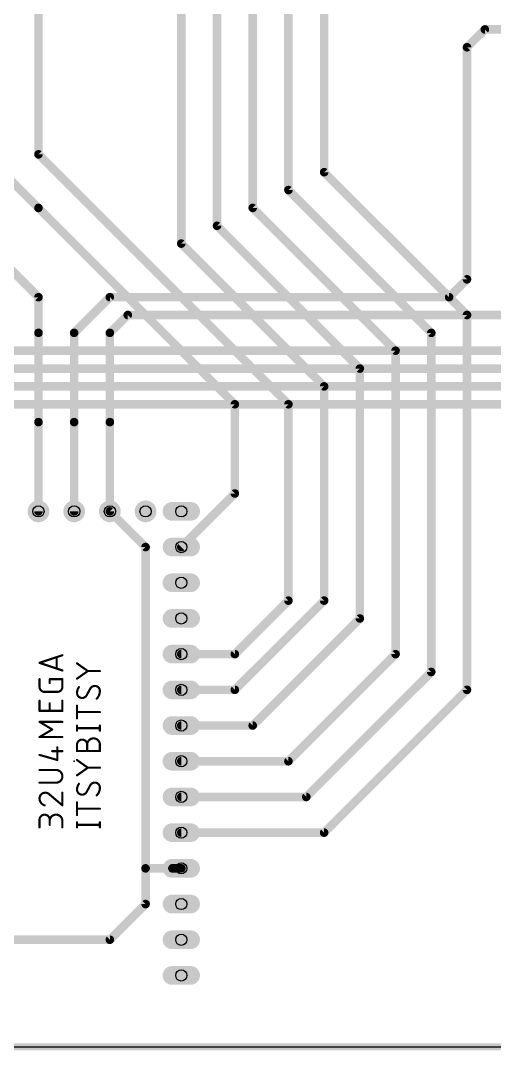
# Model space of a CAD drawing. Extents: x -9 to 239, y 2 to 147.
# Drawn here: x 138.4 to 172.1, y 2.3 to 75.6 of the extents above; entities that cross this region are included whole.
import ezdxf

# ---------------------------------------------------------------- set-up
doc = ezdxf.new("R2010")
doc.units = 0
for name, color, linetype in [('1', 12, 'CONTINUOUS'), ('16', 132, 'CONTINUOUS'), ('17', 110, 'CONTINUOUS'), ('18', 110, 'CONTINUOUS'), ('20', 53, 'CONTINUOUS'), ('23', 53, 'CONTINUOUS'), ('25', 253, 'CONTINUOUS'), ('29', 253, 'CONTINUOUS'), ('30', 253, 'CONTINUOUS'), ('44', 253, 'CONTINUOUS')]:
    doc.layers.add(name, color=color, linetype=linetype)

# ---------------------------------------------------------------- blocks, each defined once
blk = doc.blocks.new('ROUNDP')
at = {"const_width": 0.5}
blk.add_lwpolyline([(0, -0.25, 1), (0, 0.25, 1), (0, -0.25)], format="xyb", dxfattribs=at)
blk = doc.blocks.new('LONGP100')
at = {"const_width": 1}
blk.add_lwpolyline([(-0.5, 0), (0.5, 0)], dxfattribs=at)
at = {"const_width": 0.5}
for points in [[(-0.5, 0.25, 1), (-0.5, -0.25)], [(0.5, -0.25, 1), (0.5, 0.25)]]:
    blk.add_lwpolyline(points, format="xyb", dxfattribs=at)
blk = doc.blocks.new('ROUNDV')
at = {"const_width": 0.5}
blk.add_lwpolyline([(0, -0.25, 1), (0, 0.25, 1), (0, -0.25)], format="xyb", dxfattribs=at)

msp = doc.modelspace()

# ---------------------------------------------------------------- linework, layer by layer
at = {"layer": '1', "const_width": 0.6096}
for points in [[(139.7, 62.23), (115.57, 86.36)], [(170.18, 73.66), (171.45, 74.93)], [(171.45, 74.93), (175.26, 74.93)], [(170.18, 57.15), (170.18, 73.66)], [(139.7, 55.88), (134.62, 60.96)], [(168.91, 55.88), (170.18, 57.15)], [(139.7, 53.34), (139.7, 55.88)], [(142.24, 53.34), (144.78, 55.88)], [(144.78, 55.88), (168.91, 55.88)], [(144.78, 53.34), (146.05, 54.61)], [(146.05, 54.61), (173.99, 54.61)], [(133.35, 52.07), (180.34, 52.07)], [(182.88, 50.8), (132.08, 50.8)], [(184.15, 49.53), (130.81, 49.53)], [(129.54, 48.26), (185.42, 48.26)], [(139.7, 40.64), (139.7, 46.99)], [(142.24, 40.64), (142.24, 46.99)], [(144.78, 40.64), (144.78, 46.99)], [(147.32, 38.1), (144.78, 40.64)], [(147.32, 15.24), (147.32, 38.1)], [(147.32, 12.7), (147.32, 15.24)], [(149.86, 15.24), (147.32, 15.24)], [(149.225, 15.24), (149.86, 15.24)], [(144.78, 10.16), (147.32, 12.7)], [(134.62, 10.16), (144.78, 10.16)]]:
    msp.add_lwpolyline(points, dxfattribs=at)
at = {"layer": '1', "const_width": 0.3048}
for points in [[(171.45, 75.0824, 1), (171.45, 74.7776)], [(171.5578, 74.8222, 1), (171.3422, 75.0378)], [(170.0722, 73.7678, 1), (170.2878, 73.5522)], [(170.3324, 73.66, 1), (170.0276, 73.66)], [(139.5922, 62.1222, 1), (139.8078, 62.3378)], [(170.0276, 57.15, 1), (170.3324, 57.15)], [(170.2878, 57.0422, 1), (170.0722, 57.2578)], [(139.8524, 55.88, 1), (139.5476, 55.88)], [(139.5922, 55.7722, 1), (139.8078, 55.9878)], [(144.78, 56.0324, 1), (144.78, 55.7276)], [(144.8878, 55.7722, 1), (144.6722, 55.9878)], [(168.8022, 55.9878, 1), (169.0178, 55.7722)], [(168.91, 55.7276, 1), (168.91, 56.0324)], [(146.05, 54.7624, 1), (146.05, 54.4576)], [(146.1578, 54.5022, 1), (145.9422, 54.7178)], [(139.5476, 53.34, 1), (139.8524, 53.34)], [(142.1322, 53.4478, 1), (142.3478, 53.2322)], [(144.6722, 53.4478, 1), (144.8878, 53.2322)], [(139.8524, 46.99, 1), (139.5476, 46.99)], [(142.3924, 46.99, 1), (142.0876, 46.99)], [(144.9324, 46.99, 1), (144.6276, 46.99)], [(139.5476, 40.64, 1), (139.8524, 40.64)], [(142.0876, 40.64, 1), (142.3924, 40.64)], [(144.8878, 40.7478, 1), (144.6722, 40.5322)], [(144.6276, 40.64, 1), (144.9324, 40.64)], [(147.4724, 38.1, 1), (147.1676, 38.1)], [(147.2122, 37.9922, 1), (147.4278, 38.2078)], [(147.4724, 15.24, 1), (147.1676, 15.24)], [(147.32, 15.3924, 1), (147.32, 15.0876)], [(147.1676, 15.24, 1), (147.4724, 15.24)], [(149.225, 15.3924, 1), (149.225, 15.0876)], [(149.86, 15.0876, 1), (149.86, 15.3924)], [(149.86, 15.0876, 1), (149.86, 15.3924)], [(147.1676, 12.7, 1), (147.4724, 12.7)], [(147.4278, 12.5922, 1), (147.2122, 12.8078)], [(144.6722, 10.2678, 1), (144.8878, 10.0522)], [(144.78, 10.0076, 1), (144.78, 10.3124)]]:
    msp.add_lwpolyline(points, format="xyb", dxfattribs=at)
at = {"layer": '16'}
for points, const_width in [([(152.4, 60.96), (152.4, 135.135)], 0.6096), ([(149.86, 59.69), (149.86, 133.35)], 0.6096), ([(154.94, 132.08), (154.94, 62.23)], 0.6096), ([(157.48, 129.54), (157.48, 63.5)], 0.6096), ([(160.02, 128.247), (160.02, 64.77)], 0.6096), ([(139.7, 114.3), (139.7, 66.04)], 0.6096), ([(139.7, 66.04), (157.48, 48.26)], 0.6096), ([(160.02, 64.77), (170.18, 54.61)], 0.6096), ([(157.48, 63.5), (167.64, 53.34)], 0.6096), ([(153.67, 48.26), (139.7, 62.23)], 0.6096), ([(154.94, 62.23), (165.1, 52.07)], 0.6096), ([(162.56, 50.8), (152.4, 60.96)], 0.6096), ([(160.02, 49.53), (149.86, 59.69)], 0.6096), ([(170.18, 54.61), (170.18, 27.94)], 0.6096), ([(139.7, 46.99), (139.7, 53.34)], 0.6096), ([(142.24, 46.99), (142.24, 53.34)], 0.6096), ([(144.78, 46.99), (144.78, 53.34)], 0.6096), ([(167.64, 53.34), (167.64, 29.21)], 0.6096), ([(165.1, 52.07), (165.1, 30.48)], 0.6096), ([(162.56, 50.8), (162.56, 33.02)], 0.6096), ([(160.02, 34.29), (160.02, 49.53)], 0.6096), ([(153.67, 41.91), (153.67, 48.26)], 0.6096), ([(157.48, 48.26), (157.48, 34.29)], 0.6096), ([(149.86, 38.1), (153.67, 41.91)], 0.6096), ([(153.67, 27.94), (160.02, 34.29)], 0.6096), ([(157.48, 34.29), (153.67, 30.48)], 0.6096), ([(162.56, 33.02), (154.94, 25.4)], 0.6096), ([(153.67, 30.48), (149.86, 30.48)], 0.6096), ([(165.1, 30.48), (157.48, 22.86)], 0.6096), ([(167.64, 29.21), (158.75, 20.32)], 0.6096), ([(149.86, 27.94), (153.67, 27.94)], 0.6096), ([(170.18, 27.94), (160.02, 17.78)], 0.6096), ([(154.94, 25.4), (149.86, 25.4)], 0.6096), ([(157.48, 22.86), (149.86, 22.86)], 0.6096), ([(158.75, 20.32), (149.86, 20.32)], 0.6096), ([(160.02, 17.78), (149.86, 17.78)], 0.6096), ([(236.22, 2.54), (-6.35, 2.54)], 0.508)]:
    msp.add_lwpolyline(points, dxfattribs=dict(at, const_width=const_width))
at = {"layer": '16', "const_width": 0.3048}
for points in [[(139.8078, 66.1478, 1), (139.5922, 65.9322)], [(139.5476, 66.04, 1), (139.8524, 66.04)], [(160.1278, 64.8778, 1), (159.9122, 64.6622)], [(159.8676, 64.77, 1), (160.1724, 64.77)], [(157.5878, 63.6078, 1), (157.3722, 63.3922)], [(157.3276, 63.5, 1), (157.6324, 63.5)], [(139.8078, 62.3378, 1), (139.5922, 62.1222)], [(155.0478, 62.3378, 1), (154.8322, 62.1222)], [(154.7876, 62.23, 1), (155.0924, 62.23)], [(152.5078, 61.0678, 1), (152.2922, 60.8522)], [(152.2476, 60.96, 1), (152.5524, 60.96)], [(149.9678, 59.7978, 1), (149.7522, 59.5822)], [(149.7076, 59.69, 1), (150.0124, 59.69)], [(170.3324, 54.61, 1), (170.0276, 54.61)], [(170.0722, 54.5022, 1), (170.2878, 54.7178)], [(139.8524, 53.34, 1), (139.5476, 53.34)], [(142.3924, 53.34, 1), (142.0876, 53.34)], [(144.9324, 53.34, 1), (144.6276, 53.34)], [(167.7924, 53.34, 1), (167.4876, 53.34)], [(167.5322, 53.2322, 1), (167.7478, 53.4478)], [(165.2524, 52.07, 1), (164.9476, 52.07)], [(164.9922, 51.9622, 1), (165.2078, 52.1778)], [(162.7124, 50.8, 1), (162.4076, 50.8)], [(162.4522, 50.6922, 1), (162.6678, 50.9078)], [(160.1724, 49.53, 1), (159.8676, 49.53)], [(159.9122, 49.4222, 1), (160.1278, 49.6378)], [(153.8224, 48.26, 1), (153.5176, 48.26)], [(153.5622, 48.1522, 1), (153.7778, 48.3678)], [(157.6324, 48.26, 1), (157.3276, 48.26)], [(157.3722, 48.1522, 1), (157.5878, 48.3678)], [(139.5476, 46.99, 1), (139.8524, 46.99)], [(142.0876, 46.99, 1), (142.3924, 46.99)], [(144.6276, 46.99, 1), (144.9324, 46.99)], [(153.5176, 41.91, 1), (153.8224, 41.91)], [(153.7778, 41.8022, 1), (153.5622, 42.0178)], [(149.7522, 38.2078, 1), (149.9678, 37.9922)], [(157.3276, 34.29, 1), (157.6324, 34.29)], [(157.5878, 34.1822, 1), (157.3722, 34.3978)], [(159.8676, 34.29, 1), (160.1724, 34.29)], [(160.1278, 34.1822, 1), (159.9122, 34.3978)], [(162.4076, 33.02, 1), (162.7124, 33.02)], [(162.6678, 32.9122, 1), (162.4522, 33.1278)], [(149.86, 30.6324, 1), (149.86, 30.3276)], [(153.67, 30.3276, 1), (153.67, 30.6324)], [(165.2078, 30.3722, 1), (164.9922, 30.5878)], [(153.5622, 30.5878, 1), (153.7778, 30.3722)], [(164.9476, 30.48, 1), (165.2524, 30.48)], [(167.4876, 29.21, 1), (167.7924, 29.21)], [(167.7478, 29.1022, 1), (167.5322, 29.3178)], [(149.86, 28.0924, 1), (149.86, 27.7876)], [(153.5622, 28.0478, 1), (153.7778, 27.8322)], [(153.67, 27.7876, 1), (153.67, 28.0924)], [(170.0276, 27.94, 1), (170.3324, 27.94)], [(170.2878, 27.8322, 1), (170.0722, 28.0478)], [(149.86, 25.5524, 1), (149.86, 25.2476)], [(154.8322, 25.5078, 1), (155.0478, 25.2922)], [(154.94, 25.2476, 1), (154.94, 25.5524)], [(149.86, 23.0124, 1), (149.86, 22.7076)], [(157.3722, 22.9678, 1), (157.5878, 22.7522)], [(157.48, 22.7076, 1), (157.48, 23.0124)], [(149.86, 20.4724, 1), (149.86, 20.1676)], [(158.6422, 20.4278, 1), (158.8578, 20.2122)], [(158.75, 20.1676, 1), (158.75, 20.4724)], [(149.86, 17.9324, 1), (149.86, 17.6276)], [(159.9122, 17.8878, 1), (160.1278, 17.6722)], [(160.02, 17.6276, 1), (160.02, 17.9324)]]:
    msp.add_lwpolyline(points, format="xyb", dxfattribs=at)
at = {"layer": '20'}
msp.add_line((-7.62, 2.54), (236.2, 2.54), dxfattribs=at)
at = {"layer": '23'}
msp.add_point((142.24, 22.86), dxfattribs=at)
at = {"layer": '25', "const_width": 0.1524}
for points in [[(139.7762, 29.8619), (141.4018, 30.4038)], [(140.9954, 30.2683), (140.9954, 29.4555)], [(141.4018, 29.3201), (139.7762, 29.8619)], [(143.2108, 29.2784), (142.4432, 29.8202)], [(142.4432, 28.7365), (143.2108, 29.2784)], [(144.0688, 29.2784), (143.2108, 29.2784)], [(139.7762, 28.1564), (139.7762, 28.6983)], [(140.4987, 28.4273), (140.4987, 28.6983)], [(140.4987, 28.6983), (141.4018, 28.6983)], [(141.4018, 28.6983), (141.4018, 28.1564)], [(141.0406, 27.7951), (140.1374, 27.7951)], [(143.3915, 28.0383), (143.1205, 27.5416)], [(139.7762, 26.4434), (139.7762, 27.1659)], [(141.4018, 27.1659), (141.4018, 26.4434)], [(141.4018, 26.4434), (139.7762, 26.4434)], [(140.4987, 26.4434), (140.4987, 26.9853)], [(142.4432, 25.909), (142.4432, 26.8121)], [(144.0688, 26.3605), (142.4432, 26.3605)], [(140.6793, 25.1205), (139.7762, 25.6623)], [(139.7762, 25.6623), (141.4018, 25.6623)], [(139.7762, 24.5786), (140.6793, 25.1205)], [(142.4432, 25.0336), (142.4432, 25.3949)], [(142.4432, 25.2143), (144.0688, 25.2143)], [(144.0688, 25.0336), (144.0688, 25.3949)], [(141.4018, 24.5786), (139.7762, 24.5786)], [(140.6793, 23.5816), (141.4018, 23.5816)], [(141.0406, 22.9495), (141.0406, 23.8526)], [(142.4432, 23.5854), (142.4432, 24.037)], [(144.0688, 23.5854), (142.4432, 23.5854)], [(143.1657, 23.5854), (143.1657, 24.037)], [(144.0688, 24.037), (144.0688, 23.5854)], [(139.7762, 23.3107), (141.0406, 22.9495)], [(143.2108, 22.4006), (142.4432, 22.9425)], [(140.9502, 22.2373), (139.7762, 22.2373)], [(142.4432, 21.8588), (143.2108, 22.4006)], [(144.0688, 22.4006), (143.2108, 22.4006)], [(139.7762, 21.3342), (140.9502, 21.3342)], [(140.4987, 20.4867), (141.4018, 19.719)], [(141.4018, 19.719), (141.4018, 20.6221)], [(143.3915, 21.1605), (143.1205, 20.6638)], [(142.4432, 19.0312), (142.4432, 19.9344)], [(144.0688, 19.4828), (142.4432, 19.4828)], [(139.7762, 18.1559), (139.7762, 18.6978)], [(140.4987, 18.6978), (140.4987, 18.3365)], [(141.4018, 18.1559), (141.4018, 18.6074)], [(142.4432, 18.1559), (142.4432, 18.5171)], [(142.4432, 18.3365), (144.0688, 18.3365)], [(144.0688, 18.1559), (144.0688, 18.5171)]]:
    msp.add_lwpolyline(points, dxfattribs=at)
at = {"layer": '25'}
for points, const_width in [([(141.0335, 30.2683, 1), (140.9573, 30.2683)], 0.0762), ([(141.4138, 30.3677, 1), (141.3898, 30.4399)], 0.0762), ([(139.7882, 29.8981, 1), (139.7642, 29.8258)], 0.0762), ([(139.7642, 29.8981, 1), (139.7882, 29.8258)], 0.0762), ([(140.9573, 29.4555, 1), (141.0335, 29.4555)], 0.0762), ([(141.3898, 29.2839, 1), (141.4138, 29.3562)], 0.0762), ([(142.4652, 29.8514, 1), (142.4212, 29.7891)], 0.0762), ([(143.2108, 29.3165, 1), (143.2108, 29.2403)], 0.0762), ([(143.2328, 29.2472, 1), (143.1889, 29.3095)], 0.0762), ([(143.1889, 29.2472, 1), (143.2328, 29.3095)], 0.0762), ([(144.0688, 29.2403, 1), (144.0688, 29.3165)], 0.0762), ([(139.8143, 28.6983, 1), (139.7381, 28.6983)], 0.0762), ([(140.5368, 28.6983, 1), (140.4606, 28.6983)], 0.0762), ([(140.4987, 28.7364, 1), (140.4987, 28.6602)], 0.0762), ([(141.4399, 28.6983, 1), (141.3637, 28.6983)], 0.0762), ([(141.4018, 28.6602, 1), (141.4018, 28.7364)], 0.0762), ([(142.4212, 28.7676, 1), (142.4652, 28.7054)], 0.0762), ([(139.7762, 28.1564, 0.4142), (140.1374, 27.7951)], 0.1524), ([(139.8143, 28.1564, 1), (139.7381, 28.1564)], 0.0762), ([(139.7381, 28.1564, 1), (139.8143, 28.1564)], 0.0762), ([(140.1374, 27.8332, 1), (140.1374, 27.757)], 0.0762), ([(140.1374, 27.757, 1), (140.1374, 27.8332)], 0.0762), ([(140.4606, 28.4273, 1), (140.5368, 28.4273)], 0.0762), ([(141.0406, 27.7951, 0.4142), (141.4018, 28.1564)], 0.1524), ([(141.0406, 27.8332, 1), (141.0406, 27.757)], 0.0762), ([(141.0406, 27.757, 1), (141.0406, 27.8332)], 0.0762), ([(141.4399, 28.1564, 1), (141.3637, 28.1564)], 0.0762), ([(141.3637, 28.1564, 1), (141.4399, 28.1564)], 0.0762), ([(142.5787, 28.1286, 0.1623), (142.4432, 27.7222)], 0.1524), ([(142.6091, 28.1057, 1), (142.5482, 28.1515)], 0.0762), ([(143.3586, 28.0576, 1), (143.4243, 28.0189)], 0.0762), ([(143.7076, 28.2189, 0.2656), (143.3915, 28.0383)], 0.1524), ([(143.4249, 28.02, 1), (143.358, 28.0565)], 0.0762), ([(144.0688, 27.8577, 0.4142), (143.7076, 28.2189)], 0.1524), ([(143.7076, 28.257, 1), (143.7076, 28.1808)], 0.0762), ([(143.7076, 28.1808, 1), (143.7076, 28.257)], 0.0762), ([(143.843, 27.3158, 0.2), (144.0688, 27.8577)], 0.1524), ([(144.1069, 27.8577, 1), (144.0307, 27.8577)], 0.0762), ([(144.0307, 27.8577, 1), (144.1069, 27.8577)], 0.0762), ([(139.8143, 27.1659, 1), (139.7381, 27.1659)], 0.0762), ([(141.4399, 27.1659, 1), (141.3637, 27.1659)], 0.0762), ([(142.4432, 27.7222, 0.4142), (142.8044, 27.361)], 0.1524), ([(142.4813, 27.7222, 1), (142.4051, 27.7222)], 0.0762), ([(142.4051, 27.7222, 1), (142.4813, 27.7222)], 0.0762), ([(142.8044, 27.361, 0.2656), (143.1205, 27.5416)], 0.1524), ([(142.8044, 27.3991, 1), (142.8044, 27.3229)], 0.0762), ([(142.8044, 27.3229, 1), (142.8044, 27.3991)], 0.0762), ([(143.0871, 27.5598, 1), (143.154, 27.5233)], 0.0762), ([(143.1534, 27.5222, 1), (143.0877, 27.5609)], 0.0762), ([(143.8162, 27.3429, 1), (143.8699, 27.2887)], 0.0762), ([(139.7762, 26.4815, 1), (139.7762, 26.4053)], 0.0762), ([(139.7381, 26.4434, 1), (139.8143, 26.4434)], 0.0762), ([(140.5368, 26.9853, 1), (140.4606, 26.9853)], 0.0762), ([(140.4606, 26.4434, 1), (140.5368, 26.4434)], 0.0762), ([(141.3637, 26.4434, 1), (141.4399, 26.4434)], 0.0762), ([(141.4018, 26.4053, 1), (141.4018, 26.4815)], 0.0762), ([(142.4813, 26.8121, 1), (142.4051, 26.8121)], 0.0762), ([(142.4432, 26.3986, 1), (142.4432, 26.3224)], 0.0762), ([(144.0688, 26.3224, 1), (144.0688, 26.3986)], 0.0762), ([(139.7958, 25.695, 1), (139.7566, 25.6297)], 0.0762), ([(139.7762, 25.7004, 1), (139.7762, 25.6242)], 0.0762), ([(141.4018, 25.6242, 1), (141.4018, 25.7004)], 0.0762), ([(142.4051, 25.909, 1), (142.4813, 25.909)], 0.0762), ([(140.6989, 25.0878, 1), (140.6597, 25.1531)], 0.0762), ([(140.6597, 25.0878, 1), (140.6989, 25.1531)], 0.0762), ([(142.4813, 25.3949, 1), (142.4051, 25.3949)], 0.0762), ([(142.4432, 25.2524, 1), (142.4432, 25.1762)], 0.0762), ([(142.4051, 25.0336, 1), (142.4813, 25.0336)], 0.0762), ([(144.1069, 25.3949, 1), (144.0307, 25.3949)], 0.0762), ([(144.0307, 25.0336, 1), (144.1069, 25.0336)], 0.0762), ([(144.0688, 25.1762, 1), (144.0688, 25.2524)], 0.0762), ([(139.7762, 24.6167, 1), (139.7762, 24.5405)], 0.0762), ([(139.7566, 24.6113, 1), (139.7958, 24.5459)], 0.0762), ([(141.4018, 24.5405, 1), (141.4018, 24.6167)], 0.0762), ([(143.1657, 24.037, 1), (142.4432, 24.037)], 0.1524), ([(144.0688, 24.037, 1), (143.1657, 24.037)], 0.1524), ([(140.6793, 23.6197, 1), (140.6793, 23.5435)], 0.0762), ([(141.0787, 23.8526, 1), (141.0025, 23.8526)], 0.0762), ([(141.4018, 23.5435, 1), (141.4018, 23.6197)], 0.0762), ([(142.4813, 24.037, 1), (142.4051, 24.037)], 0.0762), ([(142.4051, 24.037, 1), (142.4813, 24.037)], 0.0762), ([(142.4432, 23.6235, 1), (142.4432, 23.5473)], 0.0762), ([(142.4051, 23.5854, 1), (142.4813, 23.5854)], 0.0762), ([(143.2038, 24.037, 1), (143.1276, 24.037)], 0.0762), ([(143.1276, 24.037, 1), (143.2038, 24.037)], 0.0762), ([(143.1276, 24.037, 1), (143.2038, 24.037)], 0.0762), ([(143.1276, 23.5854, 1), (143.2038, 23.5854)], 0.0762), ([(144.1069, 24.037, 1), (144.0307, 24.037)], 0.0762), ([(144.0307, 24.037, 1), (144.1069, 24.037)], 0.0762), ([(144.0307, 23.5854, 1), (144.1069, 23.5854)], 0.0762), ([(144.0688, 23.5473, 1), (144.0688, 23.6235)], 0.0762), ([(139.7867, 23.3473, 1), (139.7657, 23.2741)], 0.0762), ([(141.0025, 22.9495, 1), (141.0787, 22.9495)], 0.0762), ([(141.0301, 22.9128, 1), (141.051, 22.9861)], 0.0762), ([(142.4652, 22.9736, 1), (142.4212, 22.9114)], 0.0762), ([(139.7762, 22.2754, 1), (139.7762, 22.1992)], 0.0762), ([(140.9502, 21.3342, 1), (140.9502, 22.2373)], 0.1524), ([(140.9502, 22.2754, 1), (140.9502, 22.1992)], 0.0762), ([(140.9502, 22.1992, 1), (140.9502, 22.2754)], 0.0762), ([(143.2108, 22.4387, 1), (143.2108, 22.3625)], 0.0762), ([(143.2328, 22.3695, 1), (143.1889, 22.4318)], 0.0762), ([(143.1889, 22.3695, 1), (143.2328, 22.4318)], 0.0762), ([(144.0688, 22.3625, 1), (144.0688, 22.4387)], 0.0762), ([(139.7762, 21.3723, 1), (139.7762, 21.2961)], 0.0762), ([(140.9502, 21.3723, 1), (140.9502, 21.2961)], 0.0762), ([(140.9502, 21.2961, 1), (140.9502, 21.3723)], 0.0762), ([(142.4212, 21.8899, 1), (142.4652, 21.8276)], 0.0762), ([(142.5787, 21.2509, 0.1623), (142.4432, 20.8445)], 0.1524), ([(142.6091, 21.228, 1), (142.5482, 21.2737)], 0.0762), ([(143.7076, 21.3412, 0.2656), (143.3915, 21.1605)], 0.1524), ([(144.0688, 20.9799, 0.4142), (143.7076, 21.3412)], 0.1524), ([(143.7076, 21.3793, 1), (143.7076, 21.3031)], 0.0762), ([(143.7076, 21.3031, 1), (143.7076, 21.3793)], 0.0762), ([(140.1826, 20.6221, 0.4142), (139.7762, 20.2157)], 0.1524), ([(140.4987, 20.4867, 0.2053), (140.1826, 20.6221)], 0.1524), ([(140.1826, 20.6602, 1), (140.1826, 20.584)], 0.0762), ([(140.1826, 20.584, 1), (140.1826, 20.6602)], 0.0762), ([(140.5234, 20.5157, 1), (140.474, 20.4576)], 0.0762), ([(140.4711, 20.4604, 1), (140.5263, 20.5129)], 0.0762), ([(141.4399, 20.6221, 1), (141.3637, 20.6221)], 0.0762), ([(142.4432, 20.8445, 0.4142), (142.8044, 20.4832)], 0.1524), ([(142.4813, 20.8445, 1), (142.4051, 20.8445)], 0.0762), ([(142.4051, 20.8445, 1), (142.4813, 20.8445)], 0.0762), ([(142.8044, 20.4832, 0.2656), (143.1205, 20.6638)], 0.1524), ([(142.8044, 20.5213, 1), (142.8044, 20.4451)], 0.0762), ([(142.8044, 20.4451, 1), (142.8044, 20.5213)], 0.0762), ([(143.0871, 20.6821, 1), (143.154, 20.6456)], 0.0762), ([(143.1534, 20.6445, 1), (143.0877, 20.6832)], 0.0762), ([(143.3586, 21.1799, 1), (143.4243, 21.1412)], 0.0762), ([(143.4249, 21.1423, 1), (143.358, 21.1788)], 0.0762), ([(143.843, 20.4381, 0.2), (144.0688, 20.9799)], 0.1524), ([(144.1069, 20.9799, 1), (144.0307, 20.9799)], 0.0762), ([(144.0307, 20.9799, 1), (144.1069, 20.9799)], 0.0762), ([(139.7762, 20.2157, 0.3252), (140.1374, 19.719)], 0.1524), ([(139.8143, 20.2157, 1), (139.7381, 20.2157)], 0.0762), ([(139.7381, 20.2157, 1), (139.8143, 20.2157)], 0.0762), ([(140.1257, 19.6828, 1), (140.1492, 19.7553)], 0.0762), ([(141.3771, 19.69, 1), (141.4265, 19.748)], 0.0762), ([(142.4813, 19.9344, 1), (142.4051, 19.9344)], 0.0762), ([(143.8162, 20.4651, 1), (143.8699, 20.411)], 0.0762), ([(140.4987, 18.6978, 1), (139.7762, 18.6978)], 0.1524), ([(141.4018, 18.6074, 1), (140.4987, 18.6074)], 0.1524), ([(141.3637, 19.719, 1), (141.4399, 19.719)], 0.0762), ([(142.4432, 19.5209, 1), (142.4432, 19.4447)], 0.0762), ([(142.4051, 19.0312, 1), (142.4813, 19.0312)], 0.0762), ([(144.0688, 19.4447, 1), (144.0688, 19.5209)], 0.0762), ([(139.8143, 18.6978, 1), (139.7381, 18.6978)], 0.0762), ([(139.7381, 18.6978, 1), (139.8143, 18.6978)], 0.0762), ([(140.5368, 18.6978, 1), (140.4606, 18.6978)], 0.0762), ([(140.4606, 18.6978, 1), (140.5368, 18.6978)], 0.0762), ([(140.4606, 18.6074, 1), (140.5368, 18.6074)], 0.0762), ([(140.4606, 18.3365, 1), (140.5368, 18.3365)], 0.0762), ([(141.4399, 18.6074, 1), (141.3637, 18.6074)], 0.0762), ([(141.3637, 18.6074, 1), (141.4399, 18.6074)], 0.0762), ([(142.4813, 18.5171, 1), (142.4051, 18.5171)], 0.0762), ([(142.4432, 18.3746, 1), (142.4432, 18.2984)], 0.0762), ([(144.1069, 18.5171, 1), (144.0307, 18.5171)], 0.0762), ([(144.0688, 18.2984, 1), (144.0688, 18.3746)], 0.0762), ([(139.7381, 18.1559, 1), (139.8143, 18.1559)], 0.0762), ([(141.3637, 18.1559, 1), (141.4399, 18.1559)], 0.0762), ([(142.4051, 18.1559, 1), (142.4813, 18.1559)], 0.0762), ([(144.0307, 18.1559, 1), (144.1069, 18.1559)], 0.0762)]:
    msp.add_lwpolyline(points, format="xyb", dxfattribs=dict(at, const_width=const_width))
at = {"layer": '44'}
for centre, radius in [((139.7, 62.23), 0.175), ((139.7, 53.34), 0.175), ((142.24, 53.34), 0.175), ((144.78, 53.34), 0.175), ((139.7, 46.99), 0.175), ((142.24, 46.99), 0.175), ((144.78, 46.99), 0.175), ((139.7, 40.64), 0.4), ((142.24, 40.64), 0.4), ((144.78, 40.64), 0.4), ((147.32, 40.64), 0.4), ((149.86, 40.64), 0.4), ((149.86, 38.1), 0.4), ((149.86, 35.56), 0.4), ((149.86, 33.02), 0.4), ((149.86, 30.48), 0.4), ((149.86, 27.94), 0.4), ((149.86, 25.4), 0.4), ((149.86, 22.86), 0.4), ((149.86, 20.32), 0.4), ((149.86, 17.78), 0.4), ((149.86, 15.24), 0.4), ((149.86, 12.7), 0.4), ((149.86, 10.16), 0.4), ((149.86, 7.62), 0.4)]:
    msp.add_circle(centre, radius, dxfattribs=at)

# ---------------------------------------------------------------- block references
at = {"layer": '17', "rotation": 180}
for name, p, xscale, yscale in [('ROUNDP', (139.7, 40.64), 1.4224, 1.4224), ('ROUNDP', (139.7, 40.64), 1.4224, 1.4224), ('ROUNDP', (142.24, 40.64), 1.4224, 1.4224), ('ROUNDP', (142.24, 40.64), 1.4224, 1.4224), ('ROUNDP', (144.78, 40.64), 1.4224, 1.4224), ('ROUNDP', (144.78, 40.64), 1.4224, 1.4224), ('ROUNDP', (147.32, 40.64), 1.4224, 1.4224), ('ROUNDP', (147.32, 40.64), 1.4224, 1.4224), ('LONGP100', (149.86, 40.64), 1.2, 1.2), ('LONGP100', (149.86, 40.64), 1.2, 1.2), ('LONGP100', (149.86, 38.1), 1.2, 1.2), ('LONGP100', (149.86, 38.1), 1.2, 1.2), ('LONGP100', (149.86, 35.56), 1.2, 1.2), ('LONGP100', (149.86, 35.56), 1.2, 1.2), ('LONGP100', (149.86, 33.02), 1.2, 1.2), ('LONGP100', (149.86, 33.02), 1.2, 1.2), ('LONGP100', (149.86, 30.48), 1.2, 1.2), ('LONGP100', (149.86, 30.48), 1.2, 1.2), ('LONGP100', (149.86, 27.94), 1.2, 1.2), ('LONGP100', (149.86, 27.94), 1.2, 1.2), ('LONGP100', (149.86, 25.4), 1.2, 1.2), ('LONGP100', (149.86, 25.4), 1.2, 1.2), ('LONGP100', (149.86, 22.86), 1.2, 1.2), ('LONGP100', (149.86, 22.86), 1.2, 1.2), ('LONGP100', (149.86, 20.32), 1.2, 1.2), ('LONGP100', (149.86, 20.32), 1.2, 1.2), ('LONGP100', (149.86, 17.78), 1.2, 1.2), ('LONGP100', (149.86, 17.78), 1.2, 1.2), ('LONGP100', (149.86, 15.24), 1.2, 1.2), ('LONGP100', (149.86, 15.24), 1.2, 1.2), ('LONGP100', (149.86, 12.7), 1.2, 1.2), ('LONGP100', (149.86, 12.7), 1.2, 1.2), ('LONGP100', (149.86, 10.16), 1.2, 1.2), ('LONGP100', (149.86, 10.16), 1.2, 1.2), ('LONGP100', (149.86, 7.62), 1.2, 1.2), ('LONGP100', (149.86, 7.62), 1.2, 1.2)]:
    msp.add_blockref(name, p, dxfattribs=dict(at, xscale=xscale, yscale=yscale))
at = {"layer": '18', "xscale": 0.604, "yscale": 0.604}
for p in [(139.7, 62.23), (139.7, 62.23), (139.7, 53.34), (139.7, 53.34), (142.24, 53.34), (142.24, 53.34), (144.78, 53.34), (144.78, 53.34), (139.7, 46.99), (139.7, 46.99), (142.24, 46.99), (142.24, 46.99), (144.78, 46.99), (144.78, 46.99)]:
    msp.add_blockref('ROUNDV', p, dxfattribs=at)
at = {"layer": '29', "rotation": 180}
for name, p, xscale, yscale in [('ROUNDP', (139.7, 40.64), 1.5494, 1.5494), ('ROUNDP', (142.24, 40.64), 1.5494, 1.5494), ('ROUNDP', (144.78, 40.64), 1.5494, 1.5494), ('ROUNDP', (147.32, 40.64), 1.5494, 1.5494), ('LONGP100', (149.86, 40.64), 1.327, 1.327), ('LONGP100', (149.86, 38.1), 1.327, 1.327), ('LONGP100', (149.86, 35.56), 1.327, 1.327), ('LONGP100', (149.86, 33.02), 1.327, 1.327), ('LONGP100', (149.86, 30.48), 1.327, 1.327), ('LONGP100', (149.86, 27.94), 1.327, 1.327), ('LONGP100', (149.86, 25.4), 1.327, 1.327), ('LONGP100', (149.86, 22.86), 1.327, 1.327), ('LONGP100', (149.86, 20.32), 1.327, 1.327), ('LONGP100', (149.86, 17.78), 1.327, 1.327), ('LONGP100', (149.86, 15.24), 1.327, 1.327), ('LONGP100', (149.86, 12.7), 1.327, 1.327), ('LONGP100', (149.86, 10.16), 1.327, 1.327), ('LONGP100', (149.86, 7.62), 1.327, 1.327)]:
    msp.add_blockref(name, p, dxfattribs=dict(at, xscale=xscale, yscale=yscale))
at = {"layer": '30', "rotation": 180}
for name, p, xscale, yscale in [('ROUNDP', (139.7, 40.64), 1.5494, 1.5494), ('ROUNDP', (142.24, 40.64), 1.5494, 1.5494), ('ROUNDP', (144.78, 40.64), 1.5494, 1.5494), ('ROUNDP', (147.32, 40.64), 1.5494, 1.5494), ('LONGP100', (149.86, 40.64), 1.327, 1.327), ('LONGP100', (149.86, 38.1), 1.327, 1.327), ('LONGP100', (149.86, 35.56), 1.327, 1.327), ('LONGP100', (149.86, 33.02), 1.327, 1.327), ('LONGP100', (149.86, 30.48), 1.327, 1.327), ('LONGP100', (149.86, 27.94), 1.327, 1.327), ('LONGP100', (149.86, 25.4), 1.327, 1.327), ('LONGP100', (149.86, 22.86), 1.327, 1.327), ('LONGP100', (149.86, 20.32), 1.327, 1.327), ('LONGP100', (149.86, 17.78), 1.327, 1.327), ('LONGP100', (149.86, 15.24), 1.327, 1.327), ('LONGP100', (149.86, 12.7), 1.327, 1.327), ('LONGP100', (149.86, 10.16), 1.327, 1.327), ('LONGP100', (149.86, 7.62), 1.327, 1.327)]:
    msp.add_blockref(name, p, dxfattribs=dict(at, xscale=xscale, yscale=yscale))

doc.saveas('drawing.dxf')
